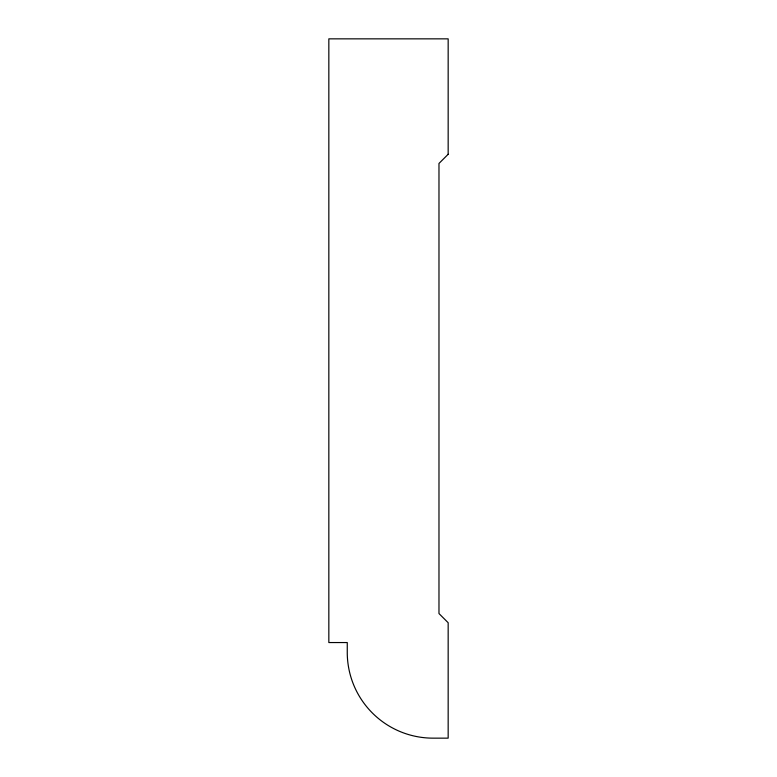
<?xml version="1.0" encoding="UTF-8"?>
<svg xmlns="http://www.w3.org/2000/svg" width="777" height="777" viewBox="0 0 777 777"><rect width="100%" height="100%" fill="white"/><g stroke="black" fill="none" stroke-linecap="round" stroke-linejoin="round"><path stroke-width="1.17" d="M448.164 154.273L438.976 163.452L438.976 613.548L448.164 622.727L448.164 738.15L433.1 738.15A85.81 85.81 0 0 1 347.261 653.302L347.261 642.55L328.836 642.55L328.836 38.85L448.164 38.85L448.164 154.273"/></g></svg>
